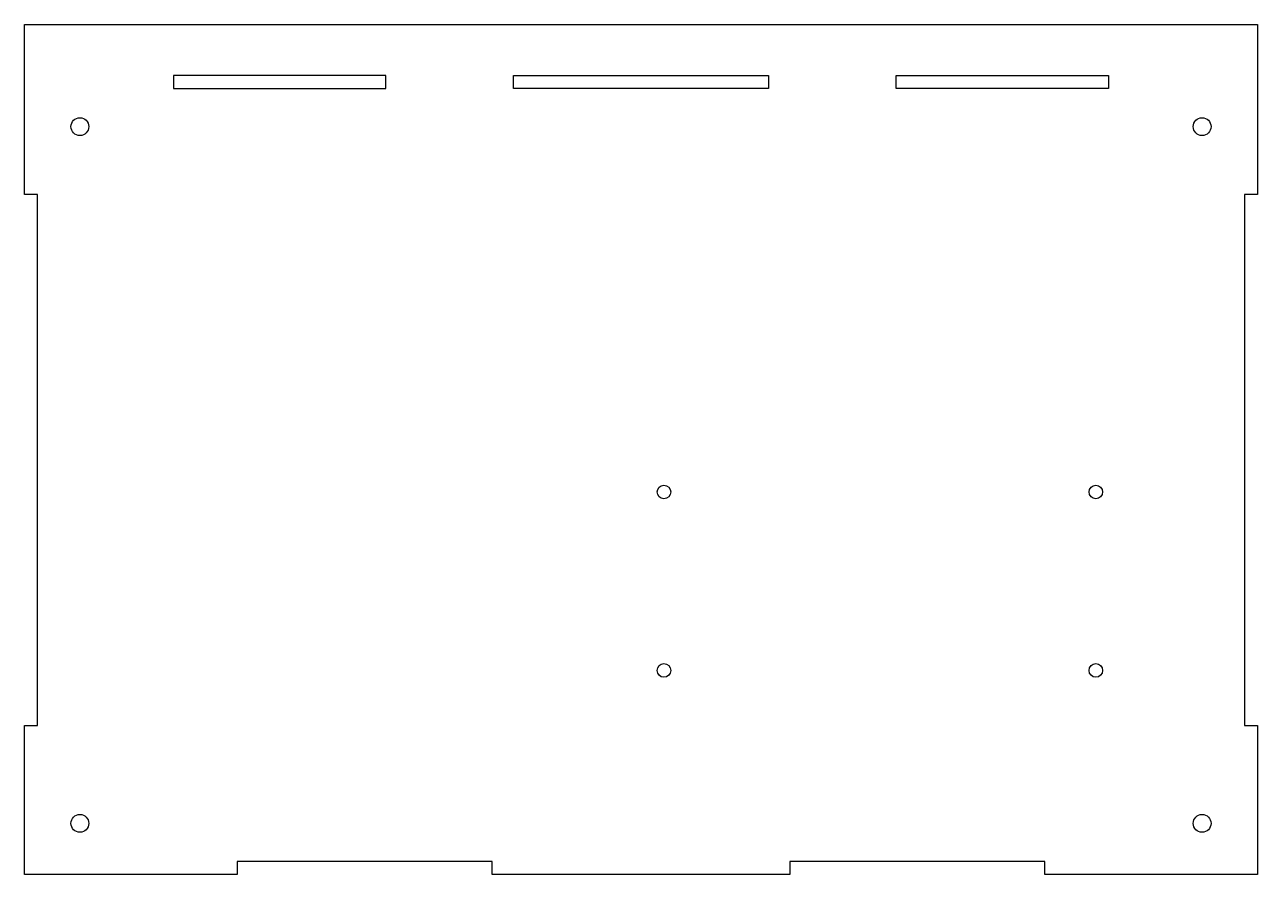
# Model space of a CAD drawing. Header units: millimetres. Extents: x 0 to 290, y 0 to 200.
import ezdxf

# ---------------------------------------------------------------- set-up
doc = ezdxf.new("R2010")
doc.units = ezdxf.units.MM
doc.layers.get('0').update_dxf_attribs({"linetype": 'CONTINUOUS'})

msp = doc.modelspace()

# ---------------------------------------------------------------- linework, layer by layer
for points in [[(0, 200), (290, 200), (290, 160), (287, 160), (287, 35), (290, 35), (290, 0), (240, 0), (240, 3), (180, 3), (180, 0), (175, 0), (115, 0), (110, 0), (110, 3), (50, 3), (50, 0), (0, 0), (0, 35), (3, 35), (3, 160), (0, 160)], [(35, 188), (35, 185), (85, 185), (85, 188)], [(175, 188), (175, 185), (115, 185), (115, 188)], [(255, 188), (255, 185), (205, 185), (205, 188)]]:
    msp.add_lwpolyline(points, close=True)
for centre, radius in [((13, 176), 2.1), ((277, 176), 2.1), ((150.4, 90), 1.6), ((252, 90), 1.6), ((150.4, 48), 1.6), ((252, 48), 1.6), ((13, 12), 2.1), ((277, 12), 2.1)]:
    msp.add_circle(centre, radius)

doc.saveas('drawing.dxf')
